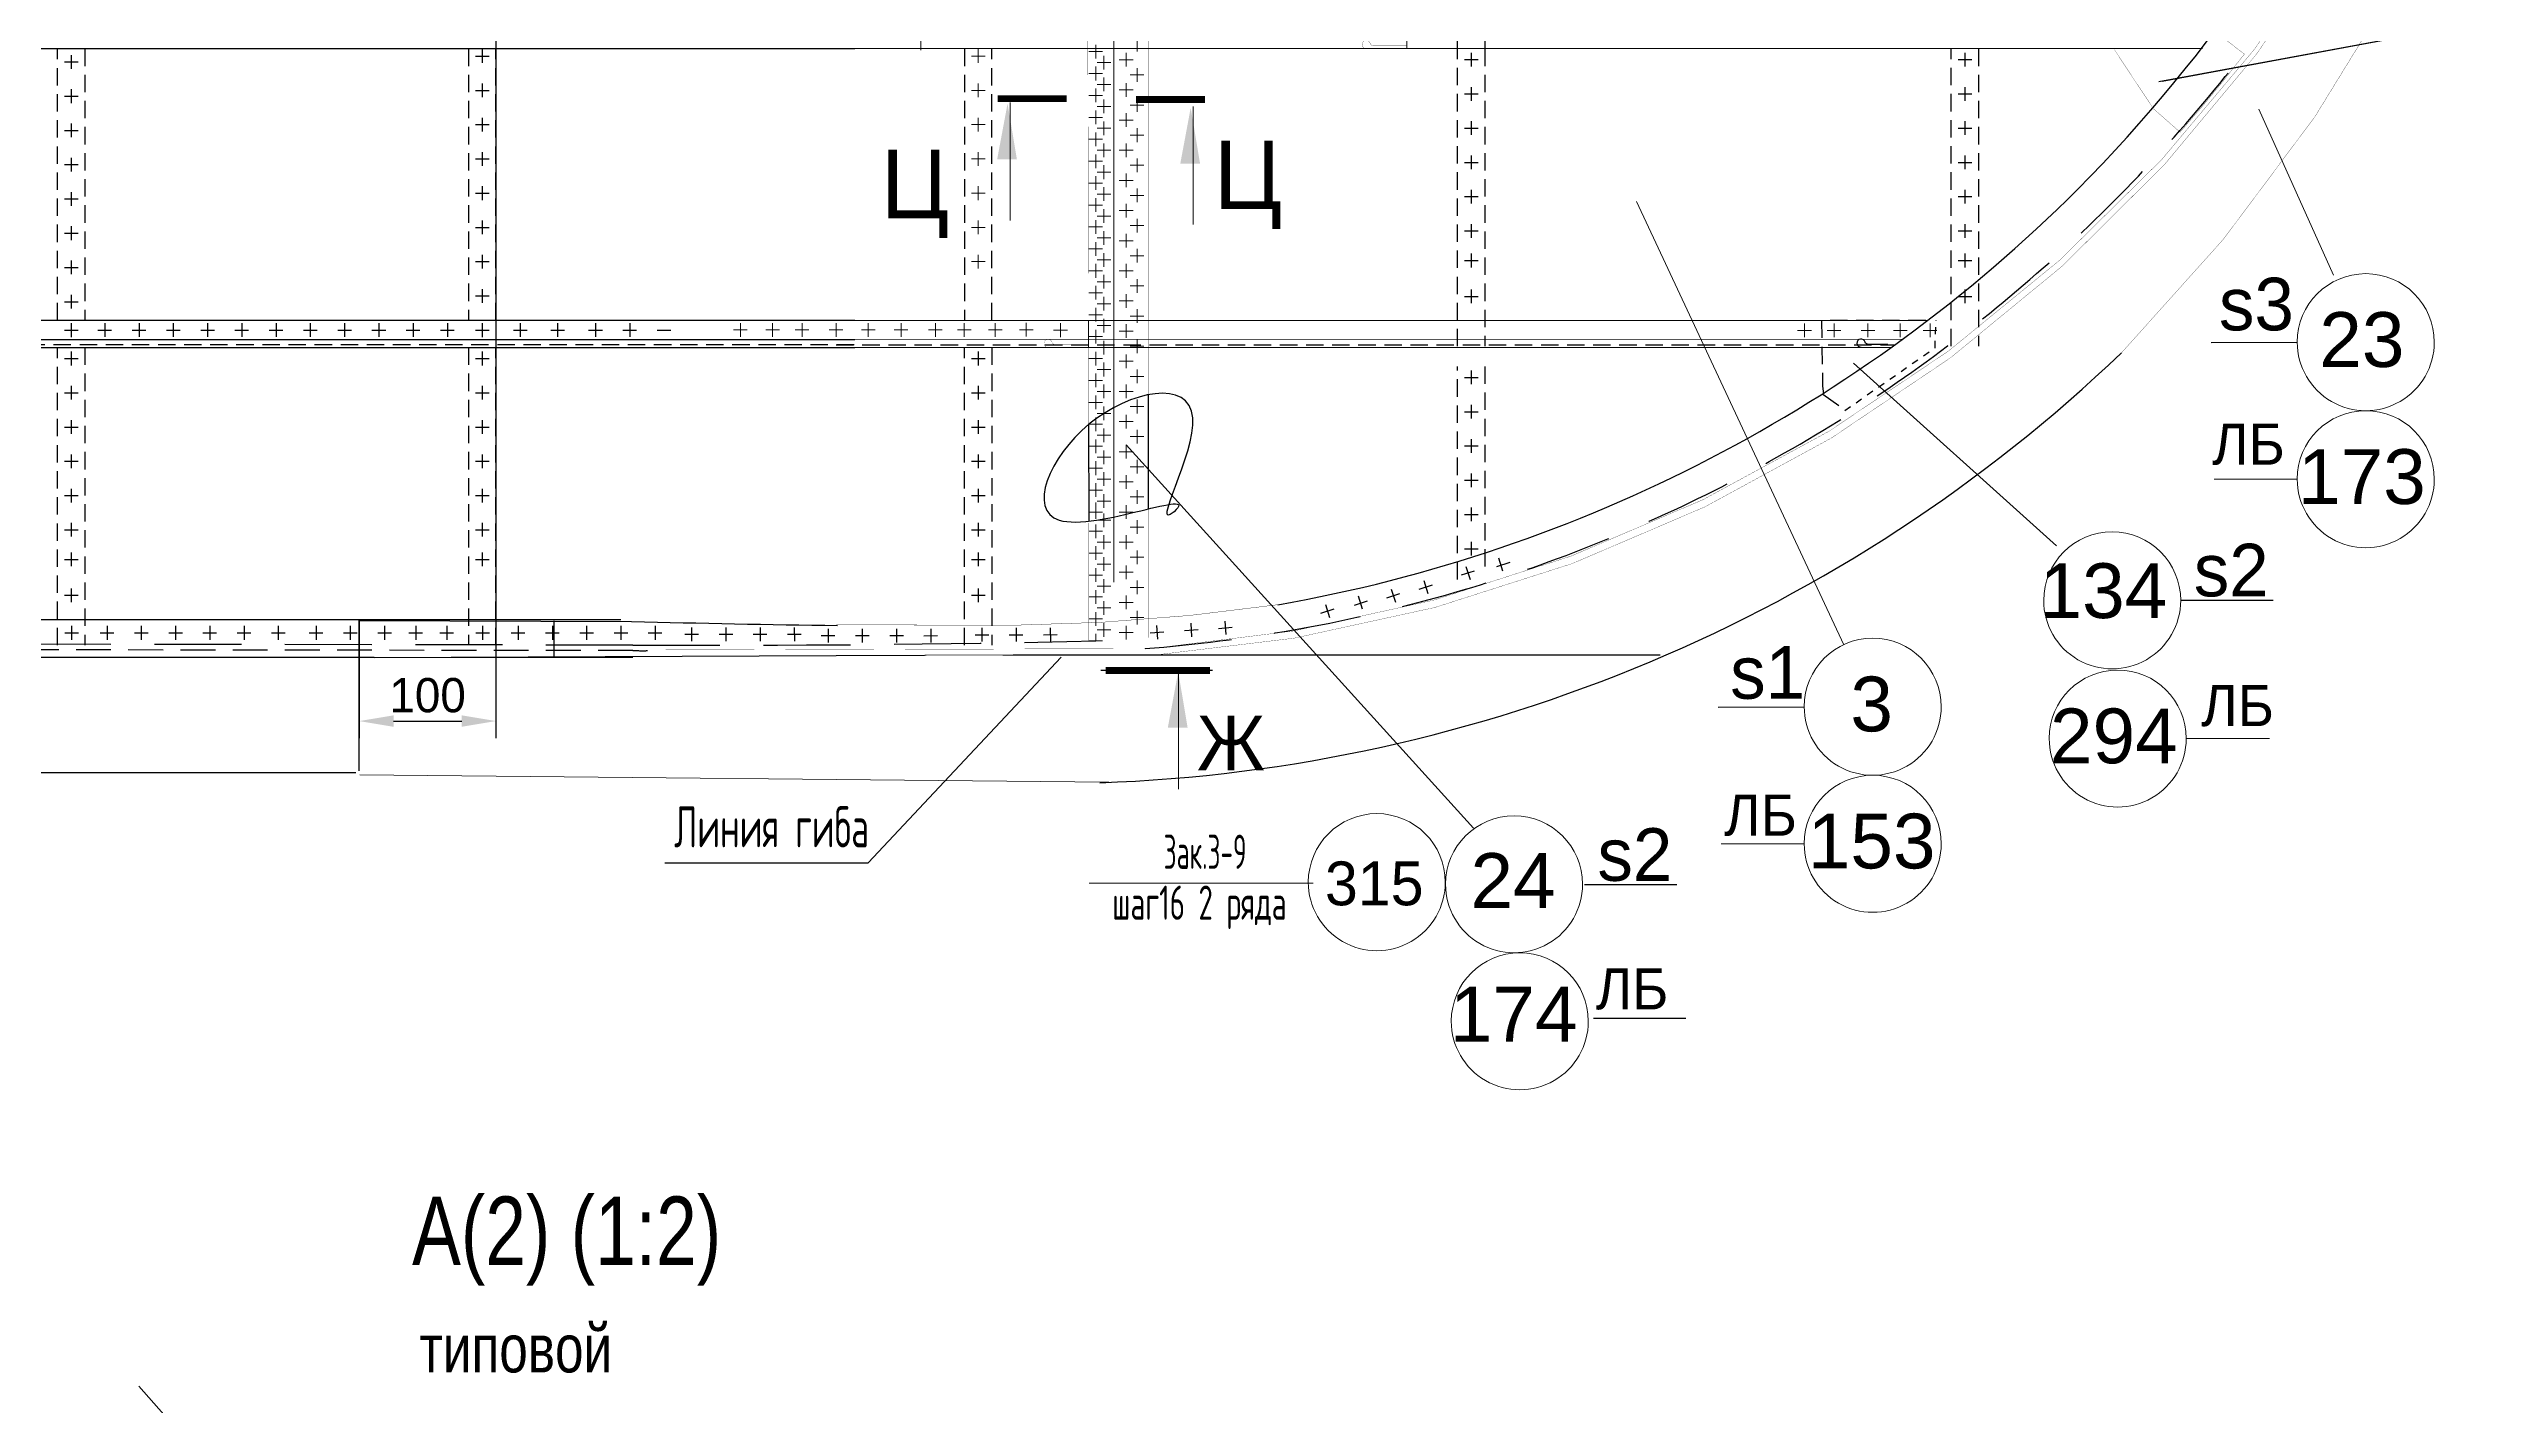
# Model space of a CAD drawing. Header units: millimetres. Extents: x 42007 to 66896, y -556 to 10827.
# Drawn here: x 52584 to 54358, y 3268 to 4258 of the extents above; entities that cross this region are included whole.
import ezdxf
from ezdxf.enums import TextEntityAlignment as Align

# ---------------------------------------------------------------- set-up
doc = ezdxf.new("R2010")
doc.units = ezdxf.units.MM
for name, pattern in [('DASHED', [19.05, 12.7, -6.35]), ('K5LT32769', [0]), ('K5LT32773', [0]), ('K5LT32779', [0]), ('K5LT32780', [0]), ('K5LT32793', [10, 5, -5]), ('K5LT32794', [0]), ('K5LT32804', [0]), ('K5LT32805', [0]), ('K5LT_BASIC', [0])]:
    doc.linetypes.add(name, pattern=pattern)
doc.layers.add('Default', color=7, linetype='Continuous', lineweight=25)
doc.layers.add('pen_7', color=1, linetype='Continuous')
doc.styles.add('KTEXTSTYLE', font='GOST_AU.SHX', dxfattribs={"width": 0.96, "height": 5})
doc.styles.add('style5', font='arial.ttf', dxfattribs={"height": 3})

msp = doc.modelspace()

# ---------------------------------------------------------------- hatches: boundary and pattern name
for points in [[(53276.119, 4177.04), (53290.567, 4177.04), (53283.718, 4217.778)], [(53409.781, 4173.971), (53424.229, 4173.971), (53417.38, 4214.709)], [(53400.685, 3762.435), (53415.133, 3762.435), (53408.284, 3803.172)]]:
    msp.add_hatch(color=7).paths.add_polyline_path(points)

# ---------------------------------------------------------------- linework, layer by layer
at = {"color": 7}
for p, q in [((52910.362, 5148.708), (52910.362, 3754.687)), ((52810.597, 3841.57), (52810.597, 3754.687)), ((52821.382, 3813.588), (52534.329, 3813.588)), ((52835.597, 3767.187), (52885.362, 3767.187)), ((52808.115, 3729.497), (52534.329, 3729.497))]:
    msp.add_line(p, q, dxfattribs=at)
at = {"color": 7, "linetype": 'K5LT32769', "lineweight": 18}
for p, q in [((53361.281, 4902.588), (53361.281, 3868.588)), ((53575.046, 4257.891), (53575.046, 4277.718)), ((53158.685, 4257.891), (54155.865, 4257.891)), ((53220.451, 4266.694), (53220.451, 4256.694)), ((53348.092, 4260.758), (53348.092, 4250.758)), ((53378.281, 4265.758), (53378.281, 4255.758)), ((53257.362, 4252.452), (53267.362, 4252.452)), ((53262.362, 4257.452), (53262.362, 4247.452)), ((53343.092, 4255.758), (53353.092, 4255.758)), ((53349.092, 4255.758), (53348.092, 4255.758)), ((53348.092, 4244.758), (53348.092, 4234.758)), ((53349.092, 4247.758), (53359.092, 4247.758)), ((53354.092, 4252.758), (53354.092, 4242.758)), ((53365.281, 4249.758), (53375.281, 4249.758)), ((53370.281, 4254.758), (53370.281, 4244.758)), ((53378.281, 4243.758), (53378.281, 4233.758)), ((53257.362, 4227.452), (53267.362, 4227.452)), ((53262.362, 4232.452), (53262.362, 4222.452)), ((53343.092, 4239.758), (53353.092, 4239.758)), ((53343.092, 4223.758), (53353.092, 4223.758)), ((53349.092, 4239.758), (53348.092, 4239.758)), ((53348.092, 4228.758), (53348.092, 4218.758)), ((53349.092, 4223.758), (53348.092, 4223.758)), ((53349.092, 4231.758), (53359.092, 4231.758)), ((53354.092, 4236.758), (53354.092, 4226.758)), ((53365.281, 4227.758), (53375.281, 4227.758)), ((53370.281, 4232.758), (53370.281, 4222.758)), ((53373.281, 4238.758), (53383.281, 4238.758)), ((53262.362, 4207.452), (53262.362, 4197.452)), ((53285.636, 4218.691), (53285.636, 4132.594)), ((53343.092, 4207.758), (53353.092, 4207.758)), ((53348.092, 4212.758), (53348.092, 4202.758)), ((53349.092, 4207.758), (53348.092, 4207.758)), ((53349.092, 4215.758), (53359.092, 4215.758)), ((53354.092, 4220.758), (53354.092, 4210.758)), ((53354.092, 4204.758), (53354.092, 4194.758)), ((53365.281, 4205.758), (53375.281, 4205.758)), ((53370.281, 4210.758), (53370.281, 4200.758)), ((53373.281, 4216.758), (53383.281, 4216.758)), ((53378.281, 4221.758), (53378.281, 4211.758)), ((53419.298, 4215.622), (53419.298, 4129.525)), ((54196.956, 4213.814), (54251.313, 4092.634)), ((53257.362, 4202.452), (53267.362, 4202.452)), ((53343.092, 4191.758), (53353.092, 4191.758)), ((53348.092, 4196.758), (53348.092, 4186.758)), ((53349.092, 4191.758), (53348.092, 4191.758)), ((53349.092, 4199.758), (53359.092, 4199.758)), ((53354.092, 4188.758), (53354.092, 4178.758)), ((53370.281, 4188.758), (53370.281, 4178.758)), ((53373.281, 4194.758), (53383.281, 4194.758)), ((53378.281, 4199.758), (53378.281, 4189.758)), ((53257.362, 4177.452), (53267.362, 4177.452)), ((53262.362, 4182.452), (53262.362, 4172.452)), ((53343.092, 4175.758), (53353.092, 4175.758)), ((53348.092, 4180.758), (53348.092, 4170.758)), ((53349.092, 4175.758), (53348.092, 4175.758)), ((53349.092, 4183.758), (53359.092, 4183.758)), ((53354.092, 4172.758), (53354.092, 4162.758)), ((53365.281, 4183.758), (53375.281, 4183.758)), ((53373.281, 4172.758), (53383.281, 4172.758)), ((53378.281, 4177.758), (53378.281, 4167.758)), ((53257.362, 4152.452), (53267.362, 4152.452)), ((53262.362, 4157.452), (53262.362, 4147.452)), ((53343.092, 4159.758), (53353.092, 4159.758)), ((53348.092, 4164.758), (53348.092, 4154.758)), ((53349.092, 4159.758), (53348.092, 4159.758)), ((53349.092, 4167.758), (53359.092, 4167.758)), ((53349.092, 4151.758), (53359.092, 4151.758)), ((53354.092, 4156.758), (53354.092, 4146.758)), ((53365.281, 4161.758), (53375.281, 4161.758)), ((53370.281, 4166.758), (53370.281, 4156.758)), ((53378.281, 4155.758), (53378.281, 4145.758)), ((53343.092, 4143.758), (53353.092, 4143.758)), ((53348.092, 4148.758), (53348.092, 4138.758)), ((53349.092, 4143.758), (53348.092, 4143.758)), ((53349.092, 4135.758), (53359.092, 4135.758)), ((53354.092, 4140.758), (53354.092, 4130.758)), ((53365.281, 4139.758), (53375.281, 4139.758)), ((53370.281, 4144.758), (53370.281, 4134.758)), ((53373.281, 4150.758), (53383.281, 4150.758)), ((53378.281, 4133.758), (53378.281, 4123.758)), ((53893.947, 3822.931), (53742.817, 4146.473)), ((53257.362, 4127.452), (53267.362, 4127.452)), ((53262.362, 4132.452), (53262.362, 4122.452)), ((53343.092, 4127.758), (53353.092, 4127.758)), ((53348.092, 4132.758), (53348.092, 4122.758)), ((53349.092, 4127.758), (53348.092, 4127.758)), ((53348.092, 4116.758), (53348.092, 4106.758)), ((53349.092, 4119.758), (53359.092, 4119.758)), ((53354.092, 4124.758), (53354.092, 4114.758)), ((53365.281, 4117.758), (53375.281, 4117.758)), ((53370.281, 4122.758), (53370.281, 4112.758)), ((53373.281, 4128.758), (53383.281, 4128.758)), ((53257.362, 4102.452), (53267.362, 4102.452)), ((53262.362, 4107.452), (53262.362, 4097.452)), ((53343.092, 4111.758), (53353.092, 4111.758)), ((53349.092, 4111.758), (53348.092, 4111.758)), ((53348.092, 4100.758), (53348.092, 4090.758)), ((53349.092, 4103.758), (53359.092, 4103.758)), ((53354.092, 4108.758), (53354.092, 4098.758)), ((53370.281, 4100.758), (53370.281, 4090.758)), ((53373.281, 4106.758), (53383.281, 4106.758)), ((53378.281, 4111.758), (53378.281, 4101.758)), ((53343.092, 4095.758), (53353.092, 4095.758)), ((53349.092, 4095.758), (53348.092, 4095.758)), ((53348.092, 4084.758), (53348.092, 4074.758)), ((53349.092, 4087.758), (53359.092, 4087.758)), ((53354.092, 4092.758), (53354.092, 4082.758)), ((53365.281, 4095.758), (53375.281, 4095.758)), ((53373.281, 4084.758), (53383.281, 4084.758)), ((53378.281, 4089.758), (53378.281, 4079.758)), ((53343.092, 4079.758), (53353.092, 4079.758)), ((53343.092, 4063.758), (53353.092, 4063.758)), ((53349.092, 4079.758), (53348.092, 4079.758)), ((53348.092, 4068.758), (53348.092, 4058.758)), ((53349.092, 4063.758), (53348.092, 4063.758)), ((53349.092, 4071.758), (53359.092, 4071.758)), ((53354.092, 4076.758), (53354.092, 4066.758)), ((53365.281, 4073.758), (53375.281, 4073.758)), ((53370.281, 4078.758), (53370.281, 4068.758)), ((53373.281, 4062.758), (53383.281, 4062.758)), ((53378.281, 4067.758), (53378.281, 4057.758)), ((53083.759, 4052.591), (53093.759, 4052.591)), ((53088.759, 4057.591), (53088.759, 4047.591)), ((53107.207, 4052.591), (53117.207, 4052.591)), ((53112.207, 4057.591), (53112.207, 4047.591)), ((53128.759, 4052.591), (53138.759, 4052.591)), ((53133.759, 4057.591), (53133.759, 4047.591)), ((53153.554, 4052.591), (53163.554, 4052.591)), ((53158.554, 4057.591), (53158.554, 4047.591)), ((53955.278, 4059.615), (53158.685, 4059.615)), ((53158.685, 4045.769), (53936.778, 4045.807)), ((53177.099, 4052.591), (53187.099, 4052.591)), ((53182.099, 4057.591), (53182.099, 4047.591)), ((53201.026, 4052.591), (53211.026, 4052.591)), ((53206.026, 4057.591), (53206.026, 4047.591)), ((53226.026, 4052.591), (53236.026, 4052.591)), ((53231.026, 4057.591), (53231.026, 4047.591)), ((53247.08, 4052.591), (53257.08, 4052.591)), ((53252.08, 4057.591), (53252.08, 4047.591)), ((53269.721, 4052.591), (53279.721, 4052.591)), ((53274.721, 4057.591), (53274.721, 4047.591)), ((53292.362, 4052.591), (53302.362, 4052.591)), ((53297.362, 4057.824), (53297.362, 4047.824)), ((53317.362, 4052.452), (53327.362, 4052.452)), ((53322.362, 4057.452), (53322.362, 4047.452)), ((53342.877, 4039.788), (53342.877, 4059.616)), ((53343.092, 4047.758), (53353.092, 4047.758)), ((53348.092, 4052.758), (53348.092, 4042.758)), ((53349.092, 4047.758), (53348.092, 4047.758)), ((53349.092, 4055.758), (53359.092, 4055.758)), ((53354.092, 4060.758), (53354.092, 4050.758)), ((53354.092, 4044.758), (53354.092, 4034.758)), ((53365.281, 4051.758), (53375.281, 4051.758)), ((53370.281, 4056.758), (53370.281, 4046.758)), ((53378.281, 4045.758), (53378.281, 4035.758)), ((53860.326, 4052.313), (53870.326, 4052.313)), ((53865.326, 4057.313), (53865.326, 4047.313)), ((53881.877, 4052.313), (53891.877, 4052.313)), ((53886.877, 4057.313), (53886.877, 4047.313)), ((53906.673, 4052.313), (53916.673, 4052.313)), ((53911.673, 4057.313), (53911.673, 4047.313)), ((53930.218, 4052.313), (53940.218, 4052.313)), ((53935.218, 4057.313), (53935.218, 4047.313)), ((53951.994, 4052.313), (53961.994, 4052.313)), ((53956.994, 4057.313), (53956.994, 4047.313)), ((53158.685, 4039.788), (53928.451, 4039.788)), ((53343.092, 4031.758), (53353.092, 4031.758)), ((53348.092, 4036.758), (53348.092, 4026.758)), ((53349.092, 4031.758), (53348.092, 4031.758)), ((53349.092, 4039.758), (53359.092, 4039.758)), ((53354.092, 4028.758), (53354.092, 4018.758)), ((53365.281, 4029.758), (53375.281, 4029.758)), ((53370.281, 4034.758), (53370.281, 4024.758)), ((53373.281, 4040.758), (53383.281, 4040.758)), ((53343.092, 4015.758), (53353.092, 4015.758)), ((53348.092, 4020.758), (53348.092, 4010.758)), ((53349.092, 4015.758), (53348.092, 4015.758)), ((53349.092, 4023.758), (53359.092, 4023.758)), ((53354.092, 4012.758), (53354.092, 4002.758)), ((53370.281, 4012.758), (53370.281, 4002.758)), ((53373.281, 4018.758), (53383.281, 4018.758)), ((53378.281, 4023.758), (53378.281, 4013.758)), ((53343.092, 3999.758), (53353.092, 3999.758)), ((53348.092, 4004.758), (53348.092, 3994.758)), ((53349.092, 3999.758), (53348.092, 3999.758)), ((53349.092, 4007.758), (53359.092, 4007.758)), ((53349.092, 3991.758), (53359.092, 3991.758)), ((53354.092, 3996.758), (53354.092, 3986.758)), ((53365.281, 4007.758), (53375.281, 4007.758)), ((53373.281, 3996.758), (53383.281, 3996.758)), ((53378.281, 4001.758), (53378.281, 3991.758)), ((53343.092, 3983.758), (53353.092, 3983.758)), ((53348.092, 3988.758), (53348.092, 3978.758)), ((53349.092, 3983.758), (53348.092, 3983.758)), ((53349.092, 3975.758), (53359.092, 3975.758)), ((53354.092, 3980.758), (53354.092, 3970.758)), ((53365.281, 3985.758), (53375.281, 3985.758)), ((53370.281, 3990.758), (53370.281, 3980.758)), ((53373.281, 3974.758), (53383.281, 3974.758)), ((53378.281, 3979.758), (53378.281, 3969.758)), ((53343.092, 3967.758), (53353.092, 3967.758)), ((53348.092, 3972.758), (53348.092, 3962.758)), ((53349.092, 3967.758), (53348.092, 3967.758)), ((53348.092, 3956.758), (53348.092, 3946.758)), ((53349.092, 3959.758), (53359.092, 3959.758)), ((53354.092, 3964.758), (53354.092, 3954.758)), ((53365.281, 3963.758), (53375.281, 3963.758)), ((53370.281, 3968.758), (53370.281, 3958.758)), ((53378.281, 3957.758), (53378.281, 3947.758)), ((53343.092, 3951.758), (53353.092, 3951.758)), ((53349.092, 3951.758), (53348.092, 3951.758)), ((53348.092, 3940.758), (53348.092, 3930.758)), ((53349.092, 3943.758), (53359.092, 3943.758)), ((53354.092, 3948.758), (53354.092, 3938.758)), ((53365.281, 3941.758), (53375.281, 3941.758)), ((53370.281, 3946.758), (53370.281, 3936.758)), ((53373.281, 3952.758), (53383.281, 3952.758)), ((54164.231, 3943.704), (54224.938, 3943.704)), ((53343.092, 3935.758), (53353.092, 3935.758)), ((53349.092, 3935.758), (53348.092, 3935.758)), ((53348.092, 3926.758), (53348.092, 3916.758)), ((53348.092, 3924.758), (53348.092, 3914.758)), ((53349.092, 3927.758), (53359.092, 3927.758)), ((53354.092, 3932.758), (53354.092, 3922.758)), ((53370.281, 3924.758), (53370.281, 3914.758)), ((53370.281, 3924.758), (53370.281, 3914.758)), ((53373.281, 3930.758), (53383.281, 3930.758)), ((53378.281, 3935.758), (53378.281, 3925.758)), ((53343.092, 3919.758), (53353.092, 3919.758)), ((53343.092, 3905.758), (53353.092, 3905.758)), ((53349.092, 3919.758), (53348.092, 3919.758)), ((53348.092, 3910.758), (53348.092, 3900.758)), ((53349.092, 3905.758), (53348.092, 3905.758)), ((53349.092, 3913.758), (53359.092, 3913.758)), ((53354.092, 3918.758), (53354.092, 3908.758)), ((53354.092, 3902.758), (53354.092, 3892.758)), ((53365.281, 3919.758), (53375.281, 3919.758)), ((53365.281, 3919.758), (53375.281, 3919.758)), ((53370.281, 3902.758), (53370.281, 3892.758)), ((53373.281, 3908.758), (53383.281, 3908.758)), ((53378.281, 3913.758), (53378.281, 3903.758)), ((53343.092, 3889.758), (53353.092, 3889.758)), ((53348.092, 3894.758), (53348.092, 3884.758)), ((53349.092, 3889.758), (53348.092, 3889.758)), ((53349.092, 3897.758), (53359.092, 3897.758)), ((53354.092, 3886.758), (53354.092, 3876.758)), ((53365.281, 3897.758), (53375.281, 3897.758)), ((53373.281, 3886.758), (53383.281, 3886.758)), ((53378.281, 3891.758), (53378.281, 3881.758)), ((53343.092, 3873.758), (53353.092, 3873.758)), ((53348.092, 3878.758), (53348.092, 3868.758)), ((53349.092, 3873.758), (53348.092, 3873.758)), ((53349.092, 3881.758), (53359.092, 3881.758)), ((53354.092, 3870.758), (53354.092, 3860.758)), ((53365.281, 3875.758), (53375.281, 3875.758)), ((53370.281, 3880.758), (53370.281, 3870.758)), ((53378.281, 3869.758), (53378.281, 3859.758)), ((53343.092, 3857.758), (53353.092, 3857.758)), ((53348.092, 3862.758), (53348.092, 3852.758)), ((53349.092, 3857.758), (53348.092, 3857.758)), ((53349.092, 3865.758), (53359.092, 3865.758)), ((53349.092, 3849.758), (53359.092, 3849.758)), ((53354.092, 3854.758), (53354.092, 3844.758)), ((53365.281, 3853.758), (53375.281, 3853.758)), ((53370.281, 3858.758), (53370.281, 3848.758)), ((53373.281, 3864.758), (53383.281, 3864.758)), ((53343.092, 3841.758), (53353.092, 3841.758)), ((53348.092, 3846.758), (53348.092, 3836.758)), ((53349.092, 3841.758), (53348.092, 3841.758)), ((53349.092, 3833.758), (53359.092, 3833.758)), ((53354.092, 3838.758), (53354.092, 3828.758)), ((53370.281, 3836.758), (53370.281, 3826.758)), ((53373.281, 3842.758), (53383.281, 3842.758)), ((53378.281, 3847.758), (53378.281, 3837.758)), ((53158.685, 3815.113), (53287.905, 3815.423)), ((53343.092, 3825.758), (53353.092, 3825.758)), ((53348.092, 3830.758), (53348.092, 3825.681)), ((53349.092, 3825.758), (53348.092, 3825.758)), ((53365.281, 3831.758), (53375.281, 3831.758)), ((53408.374, 3803.654), (53408.374, 3717.557)), ((54143.92, 3754.453), (54204.626, 3754.453)), ((53804.401, 3677.633), (53865.108, 3677.633)), ((53506.75, 3648.986), (53343.335, 3648.986))]:
    msp.add_line(p, q, dxfattribs=at)
at = {"color": 0, "linetype": 'DASHED'}
for p, q in [((53612.08, 4256.767), (53612.08, 4473.969)), ((53632.08, 4473.969), (53632.08, 4256.767)), ((52590.362, 4059.615), (52590.362, 4257.891)), ((52610.362, 4257.891), (52610.362, 4059.618)), ((52890.362, 4257.891), (52890.362, 4059.615)), ((52910.362, 4059.615), (52910.362, 4257.891)), ((53252.362, 4257.891), (53252.362, 4059.615)), ((53272.362, 4059.615), (53272.362, 4257.891)), ((53612.08, 4040.691), (53612.08, 4257.894)), ((53632.08, 4257.894), (53632.08, 4040.691)), ((53972.362, 4040.691), (53972.362, 4257.894)), ((53992.362, 4257.894), (53992.362, 4040.691)), ((53953.796, 4059.443), (53877.698, 4059.443)), ((53877.698, 4059.443), (53878.553, 4011.592)), ((51863.618, 4042.237), (53172.284, 4041.887)), ((52590.362, 3822.588), (52590.362, 4039.791)), ((52610.362, 4039.791), (52610.362, 3822.588)), ((52890.362, 4039.788), (52890.362, 3822.588)), ((52910.362, 3822.588), (52910.362, 4039.788)), ((53158.685, 4041.873), (53931.067, 4041.666)), ((53252.362, 3822.588), (53252.362, 4039.791)), ((53272.362, 4039.791), (53272.362, 3822.588)), ((53612.08, 3870.558), (53612.08, 4025.967)), ((53632.08, 4025.967), (53632.08, 3876.706)), ((53878.553, 4011.592), (53879.109, 4005.907))]:
    msp.add_line(p, q, dxfattribs=at)
at = {"color": 0}
for p, q in [((54413.806, 4287.258), (54123.895, 4233.605)), ((54416.175, 4287.697), (54126.264, 4234.044)), ((51863.618, 4257.891), (53172.284, 4257.891)), ((52595.362, 4248.238), (52605.362, 4248.238)), ((52600.362, 4253.238), (52600.362, 4243.238)), ((52895.362, 4252.452), (52905.362, 4252.452)), ((52900.362, 4257.452), (52900.362, 4247.452)), ((53617.08, 4249.892), (53627.08, 4249.892)), ((53622.08, 4254.892), (53622.08, 4244.892)), ((53977.362, 4249.892), (53987.362, 4249.892)), ((53982.362, 4254.892), (53982.362, 4244.892)), ((52595.362, 4223.238), (52605.362, 4223.238)), ((52600.362, 4228.238), (52600.362, 4218.238)), ((52895.362, 4227.452), (52905.362, 4227.452)), ((52900.362, 4232.452), (52900.362, 4222.452)), ((53617.08, 4224.892), (53627.08, 4224.892)), ((53622.08, 4229.892), (53622.08, 4219.892)), ((53977.362, 4224.892), (53987.362, 4224.892)), ((53982.362, 4229.892), (53982.362, 4219.892)), ((52900.362, 4207.452), (52900.362, 4197.452)), ((53622.08, 4204.892), (53622.08, 4194.892)), ((53982.362, 4204.892), (53982.362, 4194.892)), ((52595.362, 4198.238), (52605.362, 4198.238)), ((52600.362, 4203.238), (52600.362, 4193.238)), ((52895.362, 4202.452), (52905.362, 4202.452)), ((53617.08, 4199.892), (53627.08, 4199.892)), ((53977.362, 4199.892), (53987.362, 4199.892)), ((52595.362, 4173.238), (52605.362, 4173.238)), ((52600.362, 4178.238), (52600.362, 4168.238)), ((52895.362, 4177.452), (52905.362, 4177.452)), ((52900.362, 4182.452), (52900.362, 4172.452)), ((53617.08, 4174.892), (53627.08, 4174.892)), ((53622.08, 4179.892), (53622.08, 4169.892)), ((53977.362, 4174.892), (53987.362, 4174.892)), ((53982.362, 4179.892), (53982.362, 4169.892)), ((52600.362, 4153.238), (52600.362, 4143.238)), ((52895.362, 4152.452), (52905.362, 4152.452)), ((52900.362, 4157.452), (52900.362, 4147.452)), ((53622.08, 4154.892), (53622.08, 4144.892)), ((53982.362, 4154.892), (53982.362, 4144.892)), ((52595.362, 4148.238), (52605.362, 4148.238)), ((53617.08, 4149.892), (53627.08, 4149.892)), ((53977.362, 4149.892), (53987.362, 4149.892)), ((52595.362, 4123.238), (52605.362, 4123.238)), ((52600.362, 4128.238), (52600.362, 4118.238)), ((52895.362, 4127.452), (52905.362, 4127.452)), ((52900.362, 4132.452), (52900.362, 4122.452)), ((53617.08, 4124.892), (53627.08, 4124.892)), ((53622.08, 4129.892), (53622.08, 4119.892)), ((53977.362, 4124.892), (53987.362, 4124.892)), ((53982.362, 4129.892), (53982.362, 4119.892)), ((52595.362, 4098.238), (52605.362, 4098.238)), ((52600.362, 4103.238), (52600.362, 4093.238)), ((52895.362, 4102.452), (52905.362, 4102.452)), ((52900.362, 4107.452), (52900.362, 4097.452)), ((53617.08, 4103.288), (53627.08, 4103.288)), ((53622.08, 4108.288), (53622.08, 4098.288)), ((53977.362, 4103.288), (53987.362, 4103.288)), ((53982.362, 4108.288), (53982.362, 4098.288)), ((52900.362, 4082.452), (52900.362, 4072.452)), ((53622.08, 4082.131), (53622.08, 4072.131)), ((53982.362, 4082.131), (53982.362, 4072.131)), ((52595.362, 4073.238), (52605.362, 4073.238)), ((52600.362, 4078.238), (52600.362, 4068.238)), ((52895.362, 4077.452), (52905.362, 4077.452)), ((53617.08, 4077.131), (53627.08, 4077.131)), ((53977.362, 4077.131), (53987.362, 4077.131)), ((51863.618, 4045.703), (53172.284, 4045.767)), ((52595.362, 4052.455), (52605.362, 4052.455)), ((52600.362, 4057.455), (52600.362, 4047.455)), ((52619.882, 4052.537), (52629.882, 4052.537)), ((52624.882, 4057.537), (52624.882, 4047.537)), ((52644.882, 4052.537), (52654.882, 4052.537)), ((52649.882, 4057.537), (52649.882, 4047.537)), ((52669.882, 4052.537), (52679.882, 4052.537)), ((52674.882, 4057.537), (52674.882, 4047.537)), ((52694.882, 4052.537), (52704.882, 4052.537)), ((52699.882, 4057.537), (52699.882, 4047.537)), ((52719.882, 4052.537), (52729.882, 4052.537)), ((52724.882, 4057.537), (52724.882, 4047.537)), ((52744.882, 4052.537), (52754.882, 4052.537)), ((52749.882, 4057.537), (52749.882, 4047.537)), ((52769.882, 4052.537), (52779.882, 4052.537)), ((52774.882, 4057.537), (52774.882, 4047.537)), ((52794.882, 4052.537), (52804.882, 4052.537)), ((52799.882, 4057.537), (52799.882, 4047.537)), ((52819.882, 4052.537), (52829.882, 4052.537)), ((52824.882, 4057.537), (52824.882, 4047.537)), ((52844.882, 4052.537), (52854.882, 4052.537)), ((52849.882, 4057.537), (52849.882, 4047.537)), ((52869.882, 4052.537), (52879.882, 4052.537)), ((52874.882, 4057.537), (52874.882, 4047.537)), ((52895.362, 4052.452), (52905.362, 4052.452)), ((52900.362, 4057.452), (52900.362, 4047.452)), ((52923.044, 4052.537), (52933.044, 4052.537)), ((52928.044, 4057.537), (52928.044, 4047.537)), ((52950.293, 4052.536), (52960.293, 4052.536)), ((52955.293, 4057.536), (52955.293, 4047.536)), ((52978.01, 4052.536), (52988.01, 4052.536)), ((52983.01, 4057.536), (52983.01, 4047.536)), ((53003.01, 4052.536), (53013.01, 4052.536)), ((53008.01, 4057.536), (53008.01, 4047.536)), ((53028.01, 4052.536), (53038.01, 4052.536)), ((52595.362, 4031.789), (52605.362, 4031.789)), ((52600.362, 4036.789), (52600.362, 4026.789)), ((52895.362, 4031.786), (52905.362, 4031.786)), ((52900.362, 4036.786), (52900.362, 4026.786)), ((53257.362, 4031.789), (53267.362, 4031.789)), ((53262.362, 4036.789), (53262.362, 4026.789)), ((53901.023, 4028.495), (54049.175, 3895.036)), ((54162.122, 4043.519), (54224.938, 4043.7)), ((52600.362, 4011.789), (52600.362, 4001.789)), ((52900.362, 4011.786), (52900.362, 4001.786)), ((53262.362, 4011.789), (53262.362, 4001.789)), ((53617.08, 4017.965), (53627.08, 4017.965)), ((53622.08, 4022.965), (53622.08, 4012.965)), ((52595.362, 4006.789), (52605.362, 4006.789)), ((52895.362, 4006.786), (52905.362, 4006.786)), ((53257.362, 4006.789), (53267.362, 4006.789)), ((53386.281, 4005.3), (53386.281, 3921.985)), ((53617.08, 3992.965), (53627.08, 3992.965)), ((53622.08, 3997.965), (53622.08, 3987.965)), ((53878.7, 4005.835), (53890.49, 3997.596)), ((52595.362, 3981.789), (52605.362, 3981.789)), ((52600.362, 3986.789), (52600.362, 3976.789)), ((52895.362, 3981.786), (52905.362, 3981.786)), ((52900.362, 3986.786), (52900.362, 3976.786)), ((53257.362, 3981.789), (53267.362, 3981.789)), ((53262.362, 3986.789), (53262.362, 3976.789)), ((53342.827, 3983.539), (53342.945, 3913.113)), ((52595.362, 3956.789), (52605.362, 3956.789)), ((52600.362, 3961.789), (52600.362, 3951.789)), ((52895.362, 3956.786), (52905.362, 3956.786)), ((52900.362, 3961.786), (52900.362, 3951.786)), ((53257.362, 3956.789), (53267.362, 3956.789)), ((53262.362, 3961.789), (53262.362, 3951.789)), ((53370.281, 3968.758), (53623.878, 3689.018)), ((53617.08, 3967.965), (53627.08, 3967.965)), ((53622.08, 3972.965), (53622.08, 3962.965)), ((53617.08, 3942.965), (53627.08, 3942.965)), ((53622.08, 3947.965), (53622.08, 3937.965)), ((52595.362, 3931.789), (52605.362, 3931.789)), ((52600.362, 3936.789), (52600.362, 3926.789)), ((52895.362, 3931.786), (52905.362, 3931.786)), ((52900.362, 3936.786), (52900.362, 3926.786)), ((53257.362, 3931.789), (53267.362, 3931.789)), ((53262.362, 3936.789), (53262.362, 3926.789)), ((53622.08, 3922.965), (53622.08, 3912.965)), ((52595.362, 3906.789), (52605.362, 3906.789)), ((52600.362, 3911.789), (52600.362, 3901.789)), ((52895.362, 3906.786), (52905.362, 3906.786)), ((52900.362, 3911.786), (52900.362, 3901.786)), ((53257.362, 3906.789), (53267.362, 3906.789)), ((53262.362, 3911.789), (53262.362, 3901.789)), ((53617.08, 3917.965), (53627.08, 3917.965)), ((52595.362, 3885.185), (52605.362, 3885.185)), ((52600.362, 3890.185), (52600.362, 3880.185)), ((52895.362, 3885.183), (52905.362, 3885.183)), ((52900.362, 3890.183), (52900.362, 3880.183)), ((53257.362, 3885.185), (53267.362, 3885.185)), ((53262.362, 3890.185), (53262.362, 3880.185)), ((53617.08, 3892.965), (53627.08, 3892.965)), ((53622.08, 3897.965), (53622.08, 3887.965)), ((53641.984, 3886.382), (53644.939, 3876.828)), ((53587.483, 3869.805), (53590.438, 3860.251)), ((53614.931, 3873.795), (53624.448, 3876.867)), ((53618.154, 3880.089), (53621.225, 3870.572)), ((53640.915, 3880.109), (53650.432, 3883.181)), ((52595.362, 3859.028), (52605.362, 3859.028)), ((52600.362, 3864.028), (52600.362, 3854.028)), ((53257.362, 3859.028), (53267.362, 3859.028)), ((53262.362, 3864.028), (53262.362, 3854.028)), ((53515.667, 3852.264), (53518.738, 3842.747)), ((53536.97, 3851.806), (53546.487, 3854.877)), ((53539.497, 3858.556), (53542.452, 3849.003)), ((53560.43, 3857.218), (53569.946, 3860.29)), ((53563.652, 3863.512), (53566.724, 3853.996)), ((53584.183, 3863.55), (53593.737, 3866.505)), ((54207.373, 3855.289), (54139.884, 3855.289)), ((51868.631, 3841.575), (53001.514, 3841.228)), ((52600.64, 3836.591), (52600.64, 3826.591)), ((52626.514, 3836.588), (52626.514, 3826.588)), ((52651.514, 3836.588), (52651.514, 3826.588)), ((52676.514, 3836.588), (52676.514, 3826.588)), ((52701.514, 3836.588), (52701.514, 3826.588)), ((52726.514, 3836.588), (52726.514, 3826.588)), ((52751.514, 3836.588), (52751.514, 3826.588)), ((52779.063, 3836.588), (52779.063, 3826.588)), ((52804.063, 3836.588), (52804.063, 3826.588)), ((52829.063, 3836.588), (52829.063, 3826.588)), ((52851.867, 3836.588), (52851.867, 3826.588)), ((52874.485, 3836.588), (52874.485, 3826.588)), ((52900.64, 3836.588), (52900.64, 3826.588)), ((52926.514, 3836.588), (52926.514, 3826.588)), ((52951.514, 3836.588), (52951.514, 3826.588)), ((52952.657, 3840.4), (52952.657, 3813.575)), ((52976.514, 3836.588), (52976.514, 3826.588)), ((53001.514, 3836.588), (53001.514, 3826.588)), ((53026.453, 3836.588), (53026.575, 3826.589)), ((53053.143, 3835.557), (53053.143, 3825.557)), ((53078.143, 3835.557), (53078.143, 3825.557)), ((53103.143, 3835.557), (53103.143, 3825.557)), ((53128.082, 3835.557), (53128.204, 3825.557)), ((53152.707, 3834.526), (53152.707, 3824.526)), ((53177.707, 3834.526), (53177.707, 3824.526)), ((53202.707, 3834.526), (53202.707, 3824.526)), ((53227.647, 3834.526), (53227.769, 3824.526)), ((53264.97, 3835.202), (53264.97, 3825.202)), ((53289.97, 3835.202), (53289.97, 3825.202)), ((53314.91, 3835.202), (53315.032, 3825.202)), ((53387.819, 3831.578), (53397.797, 3832.243)), ((53392.476, 3836.899), (53393.141, 3826.922)), ((53412.764, 3833.24), (53422.742, 3833.905)), ((53417.421, 3838.561), (53418.085, 3828.583)), ((53437.713, 3834.841), (53447.682, 3835.627)), ((53442.305, 3840.219), (53443.091, 3830.25)), ((53512.444, 3845.97), (53521.961, 3849.041)), ((52595.64, 3831.591), (52605.64, 3831.591)), ((52621.514, 3831.588), (52631.514, 3831.588)), ((52646.514, 3831.588), (52656.514, 3831.588)), ((52671.514, 3831.588), (52681.514, 3831.588)), ((52696.514, 3831.588), (52706.514, 3831.588)), ((52721.514, 3831.588), (52731.514, 3831.588)), ((52746.514, 3831.588), (52756.514, 3831.588)), ((52774.063, 3831.588), (52784.063, 3831.588)), ((52799.063, 3831.588), (52809.063, 3831.588)), ((52821.382, 3813.588), (53158.685, 3815.113)), ((52824.063, 3831.588), (52834.063, 3831.588)), ((52846.867, 3831.588), (52856.867, 3831.588)), ((52869.485, 3831.588), (52879.485, 3831.588)), ((52895.64, 3831.588), (52905.64, 3831.588)), ((52921.514, 3831.588), (52931.514, 3831.588)), ((52946.514, 3831.588), (52956.514, 3831.588)), ((52971.514, 3831.588), (52981.514, 3831.588)), ((52996.514, 3831.588), (53006.514, 3831.588)), ((53021.515, 3831.527), (53031.514, 3831.649)), ((53048.143, 3830.557), (53058.143, 3830.557)), ((53073.143, 3830.557), (53083.143, 3830.557)), ((53098.143, 3830.557), (53108.143, 3830.557)), ((53123.143, 3830.496), (53133.142, 3830.618)), ((53147.707, 3829.526), (53157.707, 3829.526)), ((53172.707, 3829.526), (53182.707, 3829.526)), ((53197.707, 3829.526), (53207.707, 3829.526)), ((53222.708, 3829.465), (53232.707, 3829.587)), ((53259.97, 3830.202), (53269.97, 3830.202)), ((53284.97, 3830.202), (53294.97, 3830.202)), ((53309.971, 3830.141), (53319.97, 3830.263)), ((53433.357, 3804.152), (53351.852, 3804.152)), ((53802.291, 3777.444), (53865.108, 3777.626)), ((53772.145, 3647.707), (53704.655, 3647.707)), ((53778.715, 3550.028), (53711.226, 3550.028))]:
    msp.add_line(p, q, dxfattribs=at)
at = {"color": 0, "linetype": 'Continuous'}
for p, q in [((53172.284, 4059.615), (51863.618, 4059.615)), ((51863.618, 4039.788), (53172.284, 4039.788))]:
    msp.add_line(p, q, dxfattribs=at)
at = {"color": 7, "linetype": 'K5LT32793'}
for p, q in [((53960.626, 4039.629), (53961.343, 4059.678)), ((53894.708, 3993.802), (53960.626, 4039.629))]:
    msp.add_line(p, q, dxfattribs=at)
at = {"color": 3}
msp.add_line((52810.597, 3730.97), (52810.597, 3841.57), dxfattribs=at)
at = {"color": 4}
for p, q in [((53287.905, 3815.423), (53759.97, 3815.423)), ((53182.015, 3663.779), (53322.857, 3813.914)), ((53033.662, 3663.779), (53182.015, 3663.779))]:
    msp.add_line(p, q, dxfattribs=at)
at = {"color": 7, "linetype": 'K5LT32794', "lineweight": 18}
msp.add_line((51863.618, 3813.588), (53010.362, 3813.588), dxfattribs=at)
at = {"color": 3, "linetype": 'K5LT32779', "lineweight": 18, "true_color": 0x00ff00}
msp.add_line((53357.713, 3722.497), (52811.046, 3727.851), dxfattribs=at)
at = {"color": 1}
msp.add_line((52649.691, 3281.839), (53261.584, 2590.517), dxfattribs=at)
at = {"color": 7, "linetype": 'K5LT32793', "const_width": 0.18}
for points in [[(54420.41, 4941.02, -0.39698057), (53388.589, 3815.076), (53003.094, 3814.639)], [(53010.77, 3819.023), (53388.465, 3820.075, 0.39294523), (54423.333, 4940.436)]]:
    msp.add_lwpolyline(points, format="xyb", dxfattribs=at)
at = {"color": 3, "linetype": 'K5LT32780', "true_color": 0x00ff00, "const_width": 0.18}
msp.add_lwpolyline([(54096.728, 4035.99, 0.20486513), (54451.231, 4944.257)], format="xyb", dxfattribs=at)
at = {"color": 0, "linetype": 'DASHED', "const_width": 0.18}
for points in [[(53341.628, 4696.189), (53343.092, 3825.758)], [(53386.281, 3828.171), (53386.281, 4696.189)]]:
    msp.add_lwpolyline(points, dxfattribs=at)
at = {"color": 7, "linetype": 'K5LT32793', "const_width": 0.18}
msp.add_lwpolyline([(54156.257, 4277.092), (54091.428, 4277.091), (54091.428, 4257.201), (54120.042, 4214.021), (54139.411, 4196.957, 0.01650673), (54186.349, 4253.921)], format="xyb", close=True, dxfattribs=at)
at = {"color": 7, "linetype": 'K5LT32773', "const_width": 0.18}
for points in [[(53545.487, 4257.891, -1.91990532), (53548.276, 4261.923, 0.29994465), (53550.866, 4259.874), (53575.046, 4259.874)], [(53313.318, 4039.788, -1.91990532), (53316.108, 4043.82, 0.29994465), (53318.698, 4041.771), (53342.877, 4041.771)]]:
    msp.add_lwpolyline(points, format="xyb", dxfattribs=at)
at = {"color": 0, "const_width": 5}
for points in [[(53276.452, 4221.414), (53326.934, 4221.414)], [(53377.446, 4220.828), (53427.928, 4220.828)], [(53431.487, 3804.042), (53355.372, 3804.042)]]:
    msp.add_lwpolyline(points, dxfattribs=at)
at = {"color": 0, "linetype": 'Continuous'}
msp.add_lwpolyline([(53926.188, 4041.985), (53912.008, 4041.985, -0.2697024), (53909.541, 4043.722, 2.05307496), (53906.629, 4040.002)], format="xyb", dxfattribs=at)
at = {"color": 3, "linetype": 'K5LT32804', "true_color": 0x00ff00, "const_width": 0.25}
msp.add_lwpolyline([(53481.072, 3852.139, -0.03318005), (53286.913, 3837.079), (53158.685, 3837.483)], format="xyb", dxfattribs=at)
at = {"color": 0, "linetype": 'DASHED', "ltscale": 2}
msp.add_lwpolyline([(53021.006, 3818.574, -0.00237969), (53010.362, 3818.588), (51864.374, 3820.073, -0.41421356)], format="xyb", dxfattribs=at)
at = {"color": 0, "linetype": 'DASHED', "ltscale": 5}
msp.add_lwpolyline([(53348.092, 3825.681, -0.00654208), (53010.362, 3822.588), (51867.754, 3824.341, -0.41421356)], format="xyb", dxfattribs=at)
at = {"color": 5, "linetype": 'K5LT_BASIC', "true_color": 0x0000ff, "const_width": 0.6}
msp.add_lwpolyline([(53420.331, 3803.654), (53369.85, 3803.654)], dxfattribs=at)
at = {"color": 0, "linetype": 'DASHED', "ltscale": 5}
msp.add_arc((53296.822, 4937.729), 1121.088, 274.463989, 0.350558, dxfattribs=at)
at = {"color": 3, "linetype": 'K5LT32805', "lineweight": 25, "true_color": 0x00ff00}
for centre, radius, start, end in [((53243.415, 4968.498), 1155.789, 315.285018, 356.521681), ((53293.024, 4927.597), 1091.775, 279.918085, 314.978576), ((53311.949, 4858.291), 1136.733, 271.966781, 313.654745)]:
    msp.add_arc(centre, radius, start, end, dxfattribs=at)
at = {"color": 7, "linetype": 'K5LT32769', "lineweight": 18}
for centre, start, end in [((54274.938, 4043.7), 0, 179.999977), ((54274.938, 4043.7), 179.999977, 0), ((54274.938, 3943.7), 0, 179.999977), ((54274.938, 3943.7), 179.999977, 0), ((54089.884, 3855.289), 0, 179.999977), ((54089.884, 3855.289), 179.999977, 0), ((53915.108, 3777.63), 0, 179.999977), ((54093.92, 3754.453), 0, 179.999977), ((53915.108, 3777.63), 179.999977, 0), ((54093.92, 3754.453), 179.999977, 0), ((53915.108, 3677.63), 0, 179.999977), ((53553.207, 3649.64), 0, 179.999977), ((53653.363, 3648.083), 0, 179.999977), ((53915.108, 3677.63), 179.999977, 0), ((53553.207, 3649.64), 179.999977, 0), ((53653.363, 3648.083), 179.999977, 0), ((53657.557, 3548.112), 0, 179.999977), ((53657.557, 3548.112), 179.999977, 0)]:
    msp.add_arc(centre, 50, start, end, dxfattribs=at)
at = {"color": 0, "start_tangent": (0.74662628, 0.66524372), "end_tangent": (0.74662628, 0.66524372)}
msp.add_spline([(53405.197, 3919.93), (53321.359, 3913.837), (53343.092, 3983.758), (53418.916, 3988.481), (53405.197, 3919.93)], degree=3, dxfattribs=at)
at = {"color": 7}
for points in [[(52835.597, 3771.354), (52835.597, 3763.02), (52810.597, 3767.187)], [(52885.362, 3771.354), (52885.362, 3763.02), (52910.362, 3767.187)]]:
    msp.add_solid(points, dxfattribs=at)
at = {"layer": 'Default', "color": 3}
msp.add_lwpolyline([(53159.689, 3836.707, -0.00363579), (53009.37, 3839.69), (52810.597, 3840.316)], format="xyb", dxfattribs=at)

# ---------------------------------------------------------------- texts
at = {"color": 7, "style": 'style5', "width": 0.965}
msp.add_text('Ж', height=40, rotation=359.99983, dxfattribs=at).set_placement((53421.875, 3731.153))
at = {"color": 7, "char_height": 3, "attachment_point": 1, "rotation": 359.99983, "style": 'style5'}
for insert in [(53434.304, 4190.846), (53191.147, 4184.192)]:
    msp.add_mtext('\\H3.5;\\W0.965;\\Q15;\\Q0;\\H50.00;Ц', dxfattribs=dict(at, insert=insert))
at = {"color": 7, "attachment_point": 1}
for s, insert, char_height, style in [('{\\H12.8x;\\W0.965;s3}', (54167.802, 4090.723), 3, 'style5'), ('\\H3.5;\\W0.965;\\Q15;\\Q0;\\H30.00;ЛБ', (54162.85, 3984.299), 3, 'style5'), ('{\\H12.8x;\\W0.965;s2}', (54149.438, 3896.575), 3, 'style5'), ('{\\H12.8x;\\W0.965;s1}', (53811.089, 3821.858), 3, 'style5'), ('\\H3.5;\\W0.965;\\Q15;\\Q0;\\H30.00;ЛБ', (54154.937, 3793.498), 3, 'style5'), ('\\H3.5;\\W0.965;\\Q15;\\Q0;\\H30.00;ЛБ', (53806.79, 3713.544), 3, 'style5'), ('\\H3.5;\\W0.965;\\Q15;\\Q0;\\W0.765;\\H30.00;Линия гиба', (53040.42, 3705.042), 2.5, 'KTEXTSTYLE'), ('\\H3.5;\\W0.965;\\Q15;\\Q0;\\W0.665;\\H25.00;Зак.3-9', (53397.68, 3684.329), 2.5, 'KTEXTSTYLE'), ('{\\H12.8x;\\W0.965;s2}', (53714.21, 3688.993), 3, 'style5'), ('\\H3.5;\\W0.965;\\Q15;\\Q0;\\W0.765;\\H25.00;шаг16 2 ряда', (53360.067, 3647.177), 2.5, 'KTEXTSTYLE'), ('\\H3.5;\\W0.965;\\Q15;\\Q0;\\H30.00;ЛБ', (53712.957, 3586.776), 3, 'style5'), ('\\H3.5;\\W0.965;\\Q15;\\Q0;\\W0.765;\\H50.00;A(2) (1:2)', (52849.119, 3420.23), 2.4, 'style5'), ('\\H3.5;\\W0.965;\\Q15;\\Q0;\\W0.765;\\H35.00;типовой', (52854.508, 3326.852), 2.4, 'style5')]:
    msp.add_mtext(s, dxfattribs=dict(at, insert=insert, char_height=char_height, style=style))
at = {"color": 0, "insert": (52860.479, 3785.937), "char_height": 25, "attachment_point": 5}
msp.add_mtext('100', dxfattribs=at)
at = {"layer": 'pen_7', "color": 2, "linetype": 'Continuous', "style": 'style5'}
for s, p in [('23', (54272.099, 4045.607)), ('173', (54272.099, 3945.607)), ('134', (54083.473, 3862.34)), ('3', (53914.336, 3779.653)), ('294', (54091.08, 3756.36)), ('153', (53914.336, 3679.653)), ('24', (53652.644, 3650.815)), ('174', (53653.093, 3553.348))]:
    msp.add_text(s, height=40, dxfattribs=at).set_placement(p, align=Align.MIDDLE_CENTER)
at = {"layer": 'pen_7', "color": 2, "linetype": 'Continuous', "insert": (53515.345, 3664.742), "char_height": 40, "attachment_point": 1, "style": 'style5'}
msp.add_mtext('\\H3.5;\\W0.965;\\Q15;\\Q0;\\H32.00;315', dxfattribs=at)

doc.saveas('drawing.dxf')
